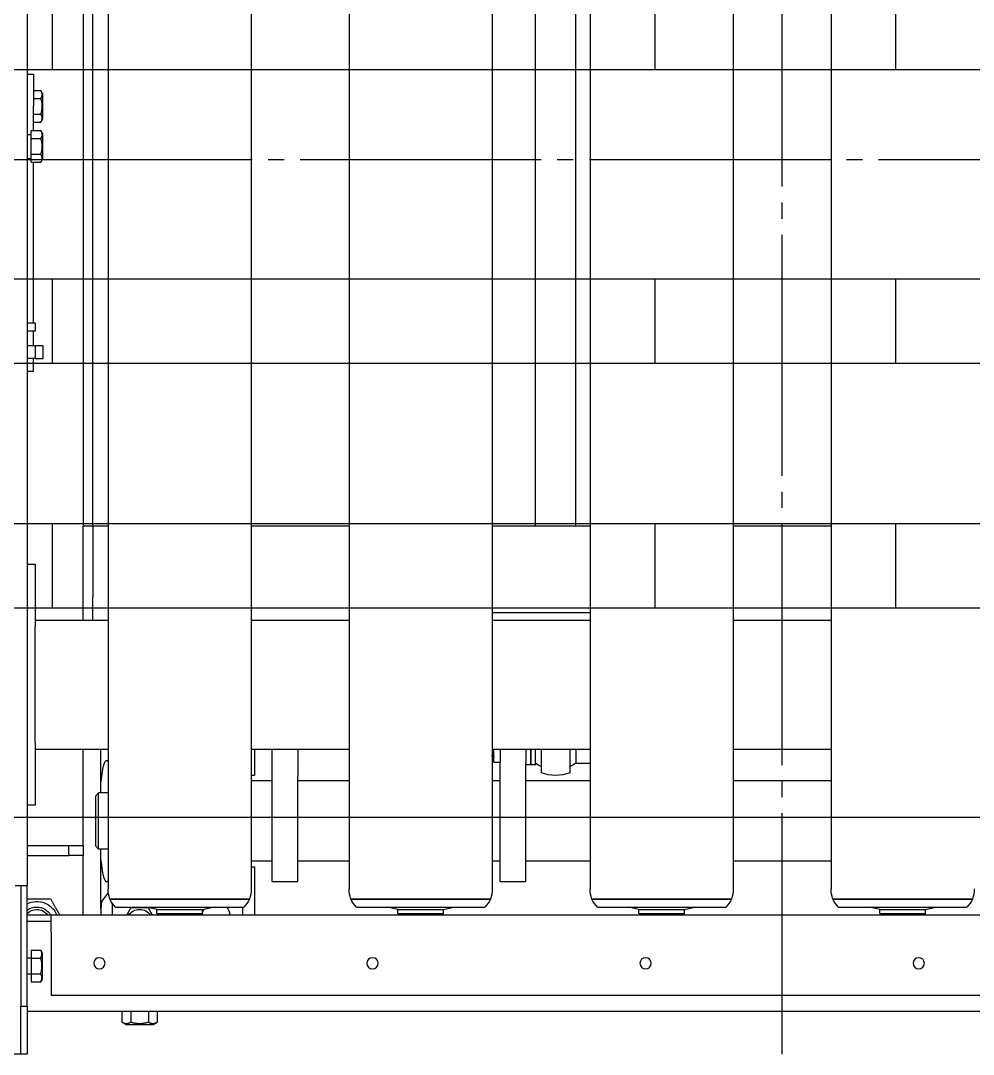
# Model space of a CAD drawing. Header units: millimetres. Extents: x -383313 to -161684, y -117025 to 99224.
# Drawn here: x -332817 to -332224, y 31163 to 31807 of the extents above; entities that cross this region are included whole.
import ezdxf

# ---------------------------------------------------------------- set-up
doc = ezdxf.new("R2010")
doc.units = ezdxf.units.MM
doc.header["$MEASUREMENT"] = 0
doc.linetypes.add('ESKD_shtrihpunktir', pattern=[18, 15, -1, 1, -1])
doc.layers.add('PV-55E8', color=7, linetype='Continuous')

# ---------------------------------------------------------------- blocks, each defined once
blk = doc.blocks.new('*U123')
at = {"color": 1, "linetype": 'ESKD_shtrihpunktir', "ltscale": 10}
for p, q in [((-734.5, 563.27), (-734.5, -636.73)), ((15.5, 6.62), (-1484.5, 6.62))]:
    blk.add_line(p, q, dxfattribs=at)
at = {"layer": 'PV-55E8', "color": 3}
for p, q in [((-1208.5, 563.27), (-1212.5, 563.27)), ((-1204.5, 563.27), (-1208.5, 563.27)), ((-1208.5, 563.27), (-1208.5, 533.27)), ((-1204.5, 533.27), (-1204.5, 563.27)), ((-1143, 544.62), (-1145.47, 543.2)), ((-1145.47, 536.62), (-1145.47, 543.2)), ((-1143, 544.62), (-1126, 544.62)), ((-1139.98, 536.62), (-1139.98, 543.2)), ((-1129.02, 536.62), (-1129.02, 543.2)), ((-1126, 544.62), (-1123.53, 543.2)), ((-1123.53, 536.62), (-1123.53, 543.2)), ((-264.5, 536.62), (-1204.5, 536.62)), ((-1208.5, 533.27), (-1204.5, 533.27)), ((-1208.5, 458.27), (-1208.5, 533.27)), ((-1204.5, 533.27), (-1204.5, 458.27)), ((-1189.5, 487.32), (-1189.5, 526.62)), ((-279.5, 526.62), (-1189.5, 526.62)), ((-1202, 513.18), (-1202, 518.08)), ((-1202, 518.08), (-1196.05, 518.08)), ((-1195, 516.27), (-1196.05, 518.08)), ((-1195, 516.27), (-1195, 500.27)), ((-1204.5, 513.27), (-1202, 513.27)), ((-1202, 503.36), (-1202, 513.18)), ((-1202, 513.18), (-1196.05, 513.18)), ((-1204.5, 503.27), (-1202, 503.27)), ((-1202, 498.45), (-1202, 503.36)), ((-1202, 503.36), (-1196.05, 503.36)), ((-1202, 498.45), (-1196.05, 498.45)), ((-1195, 500.27), (-1196.05, 498.45)), ((-1189.5, 487.32), (-1189.5, 476.62)), ((-1189.5, 480.62), (-1204.5, 480.62)), ((-1189.5, 476.62), (-1204.5, 476.62)), ((-279.5, 476.62), (-1189.5, 476.62)), ((-279.5, 476.62), (-1189.5, 476.62)), ((-1169.5, 476.62), (-1169.5, 439.62)), ((-1158.5, 473.02), (-1158.5, 476.62)), ((-1151.5, 469.17), (-1151.5, 476.62)), ((-1119, 476.62), (-1119.5, 476.12)), ((-1119.5, 476.12), (-1109.5, 476.12)), ((-1119.5, 475.62), (-1119.5, 476.12)), ((-1109.5, 476.12), (-1099.5, 476.12)), ((-1100, 476.62), (-1099.5, 476.12)), ((-1099.5, 475.62), (-1099.5, 476.12)), ((-1070.4, 471.62), (-1070.4, 476.62)), ((-1062.9, 446.62), (-1062.9, 476.62)), ((-969, 476.62), (-969.5, 476.12)), ((-969.5, 476.12), (-959.5, 476.12)), ((-969.5, 475.62), (-969.5, 476.12)), ((-959.5, 476.12), (-949.5, 476.12)), ((-950, 476.62), (-949.5, 476.12)), ((-949.5, 475.62), (-949.5, 476.12)), ((-819, 476.62), (-819.5, 476.12)), ((-819.5, 476.12), (-809.5, 476.12)), ((-819.5, 475.62), (-819.5, 476.12)), ((-809.5, 476.12), (-799.5, 476.12)), ((-800, 476.62), (-799.5, 476.12)), ((-799.5, 475.62), (-799.5, 476.12)), ((-669, 476.62), (-669.5, 476.12)), ((-669.5, 476.12), (-659.5, 476.12)), ((-669.5, 475.62), (-669.5, 476.12)), ((-659.5, 476.12), (-649.5, 476.12)), ((-650, 476.62), (-649.5, 476.12)), ((-649.5, 475.62), (-649.5, 476.12)), ((-1158.5, 473.02), (-1158.5, 441.63)), ((-1149.5, 471.62), (-1069.5, 471.62)), ((-1123.7, 473.12), (-1130.13, 471.62)), ((-1123.7, 475.62), (-1095.3, 475.62)), ((-1123.7, 475.62), (-1123.7, 473.12)), ((-1123.7, 473.12), (-1095.3, 473.12)), ((-1095.3, 475.62), (-1095.3, 473.12)), ((-1095.3, 473.12), (-1088.87, 471.62)), ((-999.5, 471.62), (-919.5, 471.62)), ((-973.7, 473.12), (-980.13, 471.62)), ((-973.7, 475.62), (-945.3, 475.62)), ((-973.7, 475.62), (-973.7, 473.12)), ((-973.7, 473.12), (-945.3, 473.12)), ((-945.3, 475.62), (-945.3, 473.12)), ((-945.3, 473.12), (-938.87, 471.62)), ((-849.5, 471.62), (-769.5, 471.62)), ((-823.7, 473.12), (-830.13, 471.62)), ((-823.7, 475.62), (-795.3, 475.62)), ((-823.7, 475.62), (-823.7, 473.12)), ((-823.7, 473.12), (-795.3, 473.12)), ((-795.3, 475.62), (-795.3, 473.12)), ((-795.3, 473.12), (-788.87, 471.62)), ((-699.5, 471.62), (-619.5, 471.62)), ((-673.7, 473.12), (-680.13, 471.62)), ((-673.7, 475.62), (-645.3, 475.62)), ((-673.7, 475.62), (-673.7, 473.12)), ((-673.7, 473.12), (-645.3, 473.12)), ((-645.3, 475.62), (-645.3, 473.12)), ((-645.3, 473.12), (-638.87, 471.62)), ((-1157.99, 468.08), (-1154.1, 462.97)), ((-1153, 466.62), (-1066, 466.62)), ((-1109.5, 466.62), (-1153, 466.62)), ((-1066, 466.62), (-1109.5, 466.62)), ((-1003, 466.62), (-916, 466.62)), ((-959.5, 466.62), (-1003, 466.62)), ((-916, 466.62), (-959.5, 466.62)), ((-853, 466.62), (-766, 466.62)), ((-809.5, 466.62), (-853, 466.62)), ((-766, 466.62), (-809.5, 466.62)), ((-703, 466.62), (-616, 466.62)), ((-659.5, 466.62), (-703, 466.62)), ((-616, 466.62), (-659.5, 466.62)), ((-1212, 458.27), (-1204.5, 458.27)), ((-1204.5, -531.73), (-1204.5, 458.27)), ((-1154, -460.38), (-1154, 460.38)), ((-1065, -460.38), (-1065, 460.38)), ((-1004, -460.38), (-1004, 460.38)), ((-915, -460.38), (-915, 460.38)), ((-854, -460.38), (-854, 460.38)), ((-765, -460.38), (-765, 460.38)), ((-704, -460.38), (-704, 460.38)), ((-1052, 455.62), (-1036, 455.62)), ((-1052, 455.62), (-1052, 390)), ((-1036, 455.62), (-1036, 390)), ((-910, 455.62), (-894, 455.62)), ((-910, 455.62), (-910, 381.76)), ((-894, 455.62), (-894, 381.76)), ((-1065, 446.62), (-1062.9, 446.62)), ((-1204.5, 439.62), (-1178.5, 439.62)), ((-1169.5, 439.62), (-1178.5, 439.62)), ((-1178.5, 439.62), (-1178.5, 433.62)), ((-1169.5, 433.62), (-1169.5, 439.62)), ((-1158.5, 441.63), (-1158.5, 435.62)), ((-1052, 443.12), (-1065, 443.12)), ((-1004, 443.12), (-1036, 443.12)), ((-910, 443.12), (-915, 443.12)), ((-854, 443.12), (-894, 443.12)), ((-704, 443.12), (-765, 443.12)), ((-1178.5, 433.62), (-1204.5, 433.62)), ((-1169.5, 433.62), (-1178.5, 433.62)), ((-1169.5, 433.62), (-1169.5, 373.27)), ((-1162, 433.62), (-1160, 435.62)), ((-1162, 402.62), (-1162, 433.62)), ((-1160, 435.62), (-1160, 400.62)), ((-1154, 435.62), (-1160, 435.62)), ((-1199.5, 408.27), (-1204.5, 408.27)), ((-1199.5, 373.27), (-1199.5, 408.27)), ((-1162, 402.62), (-1160, 400.62)), ((-1154, 400.62), (-1160, 400.62)), ((-1158.5, 400.62), (-1158.5, 394.61)), ((-1158.5, 394.61), (-1158.5, 373.27)), ((-1052, 393.12), (-1065, 393.12)), ((-1004, 393.12), (-1036, 393.12)), ((-910, 393.12), (-915, 393.12)), ((-854, 393.12), (-894, 393.12)), ((-704, 393.12), (-765, 393.12)), ((-1065, 389.62), (-1062.9, 389.62)), ((-1062.9, 373.27), (-1062.9, 389.62)), ((-1052, 390), (-1052, 373.27)), ((-1036, 373.27), (-1036, 390)), ((-884.5, 373.27), (-884.5, 388.04)), ((-866.5, 388.04), (-866.5, 373.27)), ((-914, 378.21), (-914.55, 379.71)), ((-914, 381.51), (-914, 373.27)), ((-914, 381.51), (-910, 381.51)), ((-910, 373.27), (-910, 381.76)), ((-891, 383.21), (-894, 383.21)), ((-894, 373.27), (-894, 381.76)), ((-891, 373.27), (-891, 383.21)), ((-888, 383.21), (-891, 383.21)), ((-891, 383.21), (-891, 373.27)), ((-888, 383.21), (-888, 373.27)), ((-863, 373.27), (-863, 382.17)), ((-863, 382.03), (-854, 382.03)), ((-1199.5, 373.27), (-1154, 373.27)), ((-1199.5, 369.27), (-1199.5, 373.27)), ((-1154.1, 373.27), (-1154.1, 373.27)), ((-1065, 373.27), (-1004, 373.27)), ((-915, 373.27), (-854, 373.27)), ((-863, 373.37), (-854, 373.37)), ((-765, 373.27), (-704, 373.27)), ((-1199.5, 369.27), (-1199.5, 297.27)), ((-1199.5, 293.27), (-1199.5, 297.27)), ((-1199.5, 258.27), (-1199.5, 293.27)), ((-1154, 293.27), (-1199.5, 293.27)), ((-1169.5, 293.27), (-1169.5, 234.62)), ((-1163.5, 293.27), (-1163.5, 278.62)), ((-1004, 293.27), (-1065, 293.27)), ((-854, 293.27), (-915, 293.27)), ((-704, 293.27), (-765, 293.27)), ((-854, 288.62), (-915, 288.62)), ((-1163.5, 234.62), (-1163.5, 278.62)), ((-1204.5, 258.27), (-1199.5, 258.27)), ((-1163.5, 234.62), (-1169.5, 234.62)), ((-1169.5, -107.38), (-1169.5, 234.62)), ((-1154, 234.62), (-1163.5, 234.62)), ((-1163.5, 234.62), (-1163.5, -107.38)), ((-1004, 234.62), (-1065, 234.62)), ((-854, 234.62), (-915, 234.62)), ((-888, 234.62), (-888, -134.23)), ((-863, 234.62), (-863, -134.23)), ((-704, 234.62), (-765, 234.62)), ((-1200.5, 138.27), (-1204.5, 138.27)), ((-1200.5, 138.27), (-1200.5, 130.27)), ((-1200.5, 130.27), (-1204.5, 130.27)), ((-1199.5, 130.27), (-1204.5, 130.27)), ((-1199.5, 130.27), (-1194.5, 130.27)), ((-1199.5, 122.27), (-1199.5, 130.27)), ((-1194.5, 130.27), (-1194.5, 122.27)), ((-1199.5, 122.27), (-1204.5, 122.27)), ((-1200.5, 122.27), (-1200.5, 113.27)), ((-1194.5, 122.27), (-1199.5, 122.27)), ((-1199.5, 113.27), (-1204.5, 113.27)), ((-1199.5, 108.27), (-1199.5, 113.27)), ((-1199.5, 108.27), (-1204.5, 108.27)), ((-1200.5, 108.27), (-1200.5, 8.08)), ((-1202, 8.08), (-1202, 3.18)), ((-1202, 8.08), (-1196.05, 8.08)), ((-1195, 6.27), (-1196.05, 8.08)), ((-1204.5, 5.77), (-1202, 5.77)), ((-1202, 3.18), (-1202, -6.64)), ((-1202, 3.18), (-1196.05, 3.18)), ((-1195, -9.73), (-1195, 6.27)), ((-1204.5, -9.23), (-1202, -9.23)), ((-1202, -6.64), (-1202, -11.55)), ((-1202, -6.64), (-1196.05, -6.64)), ((-1202, -11.55), (-1196.05, -11.55)), ((-1200.5, -11.55), (-1200.5, -26.73)), ((-1195, -9.73), (-1196.05, -11.55)), ((-1200.5, -16.92), (-1196.05, -16.92)), ((-1195, -18.73), (-1196.05, -16.92)), ((-1195, -34.73), (-1195, -18.73)), ((-1200.5, -21.82), (-1196.05, -21.82)), ((-1200.5, -46.73), (-1200.5, -26.73)), ((-1200.5, -31.64), (-1196.05, -31.64)), ((-1200.5, -36.55), (-1196.05, -36.55)), ((-1195, -34.73), (-1196.05, -36.55)), ((-1204.5, -46.73), (-1200.5, -46.73))]:
    blk.add_line(p, q, dxfattribs=at)
for centre in [(-1159.5, 506.62), (-989.5, 506.62), (-819.5, 506.62), (-649.5, 506.62)]:
    blk.add_circle(centre, 3.5, dxfattribs=at)
for centre, radius, start, end in [((-1198.5, 481.62), 13.5, 243.6122, 338.26154), ((-1198.5, 481.62), 10, 270, 330), ((-1198.5, 481.62), 8.5, 270, 323.96812), ((-1134.5, 481.62), 8.5, 216.03188, 323.96812), ((-1086.9, 477.12), 8.5, 183.37229, 209.92319), ((-1086.9, 477.12), 8.5, 319.67978, 356.62771), ((-1198.5, 481.62), 8.5, 225.09913, 270), ((-1198.5, 481.62), 10, 233.1301, 270), ((-1135.06, 457.79), 20, 136.2314, 153.78456), ((-1134.5, 479.62), 8.5, 241.92751, 250.25008), ((-1134.5, 479.62), 8.5, 289.74992, 298.07249), ((-1083.94, 457.79), 20, 26.21544, 43.7686), ((-985.06, 457.79), 20, 136.2314, 153.78456), ((-933.94, 457.79), 20, 26.21544, 43.7686), ((-835.06, 457.79), 20, 136.2314, 153.78456), ((-783.94, 457.79), 20, 26.21544, 43.7686), ((-685.06, 457.79), 20, 136.2314, 153.78456), ((-633.94, 457.79), 20, 26.21544, 43.7686), ((-1134, 460.38), 20, 161.80513, 180), ((-1085, 460.38), 20, 0, 18.19487), ((-984, 460.38), 20, 161.80513, 180), ((-935, 460.38), 20, 0, 18.19487), ((-834, 460.38), 20, 161.80513, 180), ((-785, 460.38), 20, 0, 18.19487), ((-684, 460.38), 20, 161.80513, 180), ((-635, 460.38), 20, 0, 18.19487), ((-875.5, 364.71), 25, 68.8998, 111.1002), ((-875.5, 364.71), 21.47, 114.7794, 125.59971), ((-875.5, 364.71), 21.47, 54.40029, 65.2206)]:
    blk.add_arc(centre, radius, start, end, dxfattribs=at)
at = {"layer": 'PV-55E8', "color": 3, "extrusion": (0, 0, -1)}
for centre, major_axis, start_param, end_param in [((-1157.9, 473.02), (0, 5), 3.297746, 4.712389), ((-1154.95, 418.12), (0, 45.4), 0.156154, 0.198661), ((-1154.95, 418.12), (0, 45.4), 2.966694, 2.985439)]:
    blk.add_ellipse(centre, major_axis=major_axis, ratio=0.12, start_param=start_param, end_param=end_param, dxfattribs=at)
at = {"layer": 'PV-55E8', "color": 3}
for start_param, end_param in [(2.931046, 4.041178), (5.3836, 6.493732)]:
    blk.add_ellipse((-1154.95, 418.12), major_axis=(0, -37.8), ratio=0.12, start_param=start_param, end_param=end_param, dxfattribs=at)
for points, weights in [([(-1145.47, 543.2), (-1142.73, 544.78), (-1139.98, 543.2)], [1.29573137036, 1.49618171095, 1.29573137036]), ([(-1139.98, 543.2), (-1134.5, 544.78), (-1129.02, 543.2)], [1.29573137036, 1.49618171095, 1.29573137036]), ([(-1129.02, 543.2), (-1126.27, 544.78), (-1123.53, 543.2)], [1.29573137036, 1.49618171095, 1.29573137036]), ([(-1196.05, 518.08), (-1194.63, 515.63), (-1196.05, 513.18)], [1.22364575665, 1.41294441399, 1.22364575665]), ([(-1196.05, 513.18), (-1194.63, 508.27), (-1196.05, 503.36)], [1.22364575665, 1.41294441399, 1.22364575665]), ([(-1196.05, 503.36), (-1194.63, 500.91), (-1196.05, 498.45)], [1.22364575665, 1.41294441399, 1.22364575665]), ([(-1184.07, 476.62), (-1186.77, 471.94), (-1189.84, 466.62)], [1.62742913428, 1.68432161612, 1.52444471331]), ([(-1139.98, 472.12), (-1141.38, 474.53), (-1142.58, 476.62)], [1.29573137036, 1.39027481957, 1.39563444637]), ([(-1126.42, 476.62), (-1127.62, 474.53), (-1129.02, 472.12)], [1.39563444637, 1.39027481957, 1.29573137036]), ([(-1129.02, 472.12), (-1134.5, 472.12), (-1139.98, 472.12)], [1.29573137036, 1.49618171095, 1.29573137036]), ([(-1189.84, 466.62), (-1197.42, 466.62), (-1204.5, 466.62)], [1.52444471331, 1.72711052247, 1.58144906966]), ([(-914.55, 379.71), (-914.55, 379.71), (-915, 379.71)], [1.64236092225, 1.64236092225, 1.57679376875]), ([(-915, 377.62), (-914.64, 375.36), (-914.56, 373.27)], [1.57679376875, 1.62904135635, 1.63965513397]), ([(-1196.05, 3.18), (-1194.63, 5.63), (-1196.05, 8.08)], [1.22364575665, 1.41294441399, 1.22364575665]), ([(-1196.05, -6.64), (-1194.63, -1.73), (-1196.05, 3.18)], [1.22364575665, 1.41294441399, 1.22364575665]), ([(-1196.05, -11.55), (-1194.63, -9.09), (-1196.05, -6.64)], [1.22364575665, 1.41294441399, 1.22364575665]), ([(-1196.05, -21.82), (-1194.63, -19.37), (-1196.05, -16.92)], [1.22364575665, 1.41294441399, 1.22364575665]), ([(-1196.05, -31.64), (-1194.63, -26.73), (-1196.05, -21.82)], [1.22364575665, 1.41294441399, 1.22364575665]), ([(-1196.05, -36.55), (-1194.63, -34.09), (-1196.05, -31.64)], [1.22364575665, 1.41294441399, 1.22364575665])]:
    blk.add_rational_spline(points, weights, degree=2, dxfattribs=at)
blk = doc.blocks.new('паллета1')
at = {"color": 44}
for p, q in [((335, 600), (335, -600)), ((465, -600), (465, 600)), ((517.5, -600), (517.5, 600)), ((617.5, 600), (617.5, -600)), ((670, 600), (670, -600)), ((800, -580), (800, 580)), ((335, 75), (282.5, 75)), ((517.5, 75), (465, 75)), ((670, 75), (617.5, 75)), ((282.5, -75), (335, -75)), ((465, -75), (517.5, -75)), ((617.5, -75), (670, -75)), ((335, -450), (282.5, -450)), ((517.5, -450), (465, -450)), ((670, -450), (617.5, -450))]:
    blk.add_line(p, q, dxfattribs=at)

msp = doc.modelspace()

# ---------------------------------------------------------------- block references
at = {"xscale": -1, "rotation": 180}
msp.add_blockref('*U123', (-331608.07818, 31726.67937), dxfattribs=at)
at = {"color": 2, "rotation": 270}
msp.add_blockref('паллета1', (-332346.83992, 32111.0574), dxfattribs=at)

doc.saveas('drawing.dxf')
